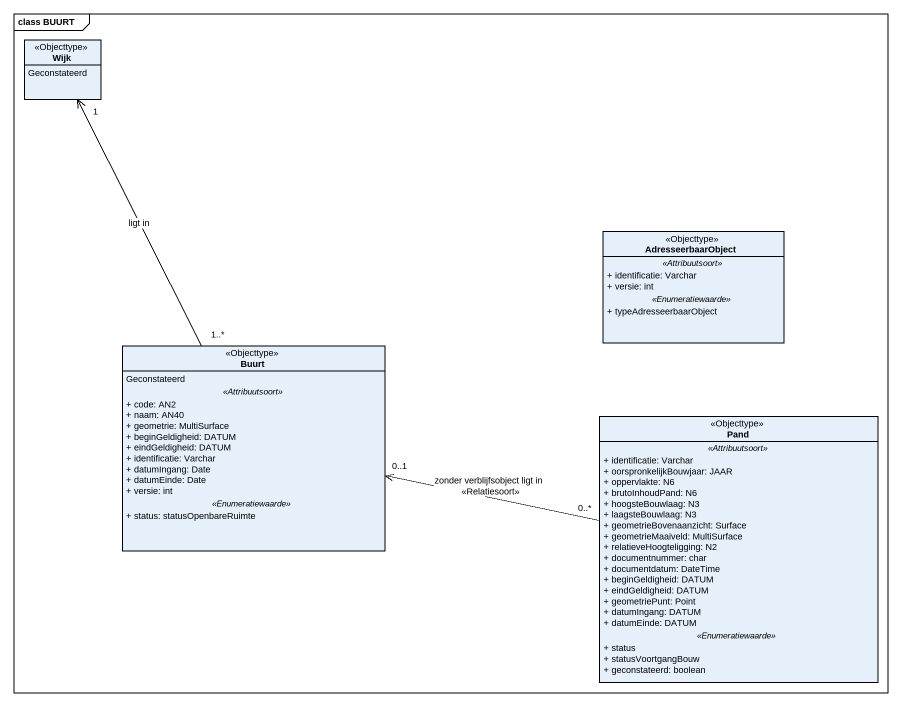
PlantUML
@startuml
mainframe class BUURT
hide circle
hide empty members
skinparam classAttributeIconSize 0
class Wijk <<Objecttype>> {
  Geconstateerd
}
class AdresseerbaarObject <<Objecttype>> {
  .. <<Attribuutsoort>> ..
  + identificatie: Varchar
  + versie: int
  .. <<Enumeratiewaarde>> ..
  + typeAdresseerbaarObject
}
class Buurt <<Objecttype>> {
  Geconstateerd
  .. <<Attribuutsoort>> ..
  + code: AN2
  + naam: AN40
  + geometrie: MultiSurface
  + beginGeldigheid: DATUM
  + eindGeldigheid: DATUM
  + identificatie: Varchar
  + datumIngang: Date
  + datumEinde: Date
  + versie: int
  .. <<Enumeratiewaarde>> ..
  + status: statusOpenbareRuimte
}
class Pand <<Objecttype>> {
  .. <<Attribuutsoort>> ..
  + identificatie: Varchar
  + oorspronkelijkBouwjaar: JAAR
  + oppervlakte: N6
  + brutoInhoudPand: N6
  + hoogsteBouwlaag: N3
  + laagsteBouwlaag: N3
  + geometrieBovenaanzicht: Surface
  + geometrieMaaiveld: MultiSurface
  + relatieveHoogteligging: N2
  + documentnummer: char
  + documentdatum: DateTime
  + beginGeldigheid: DATUM
  + eindGeldigheid: DATUM
  + geometriePunt: Point
  + datumIngang: DATUM
  + datumEinde: DATUM
  .. <<Enumeratiewaarde>> ..
  + status
  + statusVoortgangBouw
  + geconstateerd: boolean
}
Buurt "1..*" -up-> "1" Wijk : ligt in
Pand "0..*" -left-> "0..1" Buurt : zonder verblijfsobject ligt in\n<<Relatiesoort>>
@enduml
